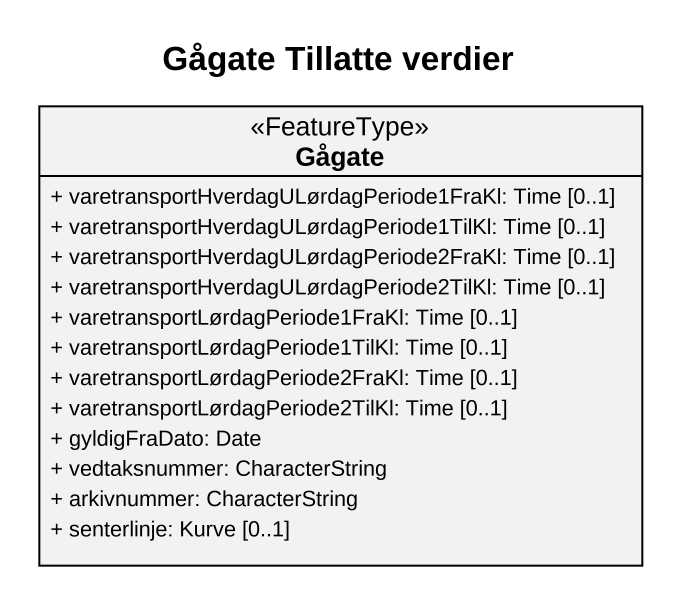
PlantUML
@startuml
title Gågate Tillatte verdier
hide circle
hide empty members
skinparam classAttributeIconSize 0
class Gågate <<FeatureType>> {
  + varetransportHverdagULørdagPeriode1FraKl: Time [0..1]
  + varetransportHverdagULørdagPeriode1TilKl: Time [0..1]
  + varetransportHverdagULørdagPeriode2FraKl: Time [0..1]
  + varetransportHverdagULørdagPeriode2TilKl: Time [0..1]
  + varetransportLørdagPeriode1FraKl: Time [0..1]
  + varetransportLørdagPeriode1TilKl: Time [0..1]
  + varetransportLørdagPeriode2FraKl: Time [0..1]
  + varetransportLørdagPeriode2TilKl: Time [0..1]
  + gyldigFraDato: Date
  + vedtaksnummer: CharacterString
  + arkivnummer: CharacterString
  + senterlinje: Kurve [0..1]
}
@enduml
